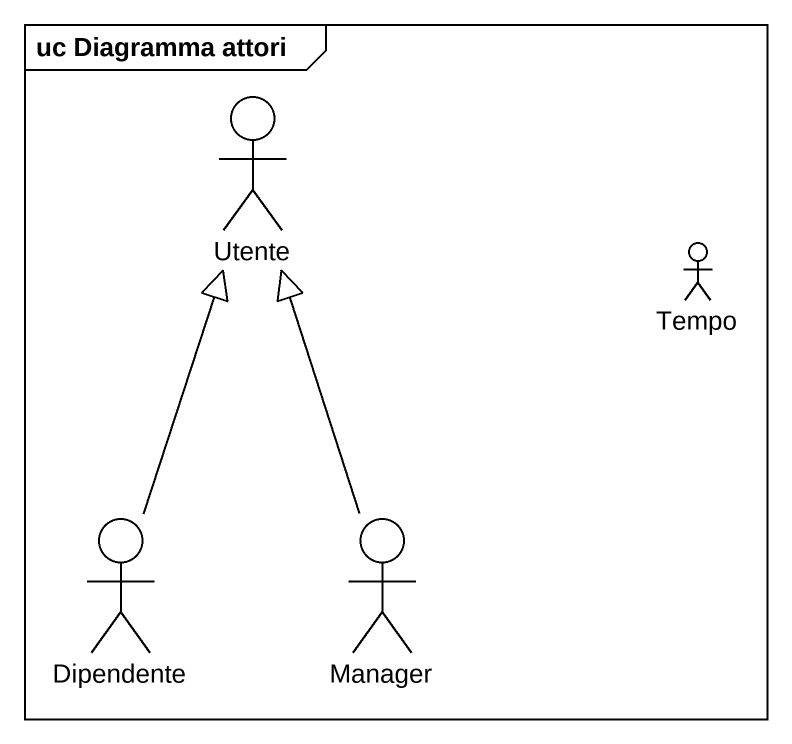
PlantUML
@startuml
mainframe uc Diagramma attori
actor Utente
actor Tempo
actor Dipendente
actor Manager
Dipendente -up-|> Utente
Manager -up-|> Utente
@enduml
